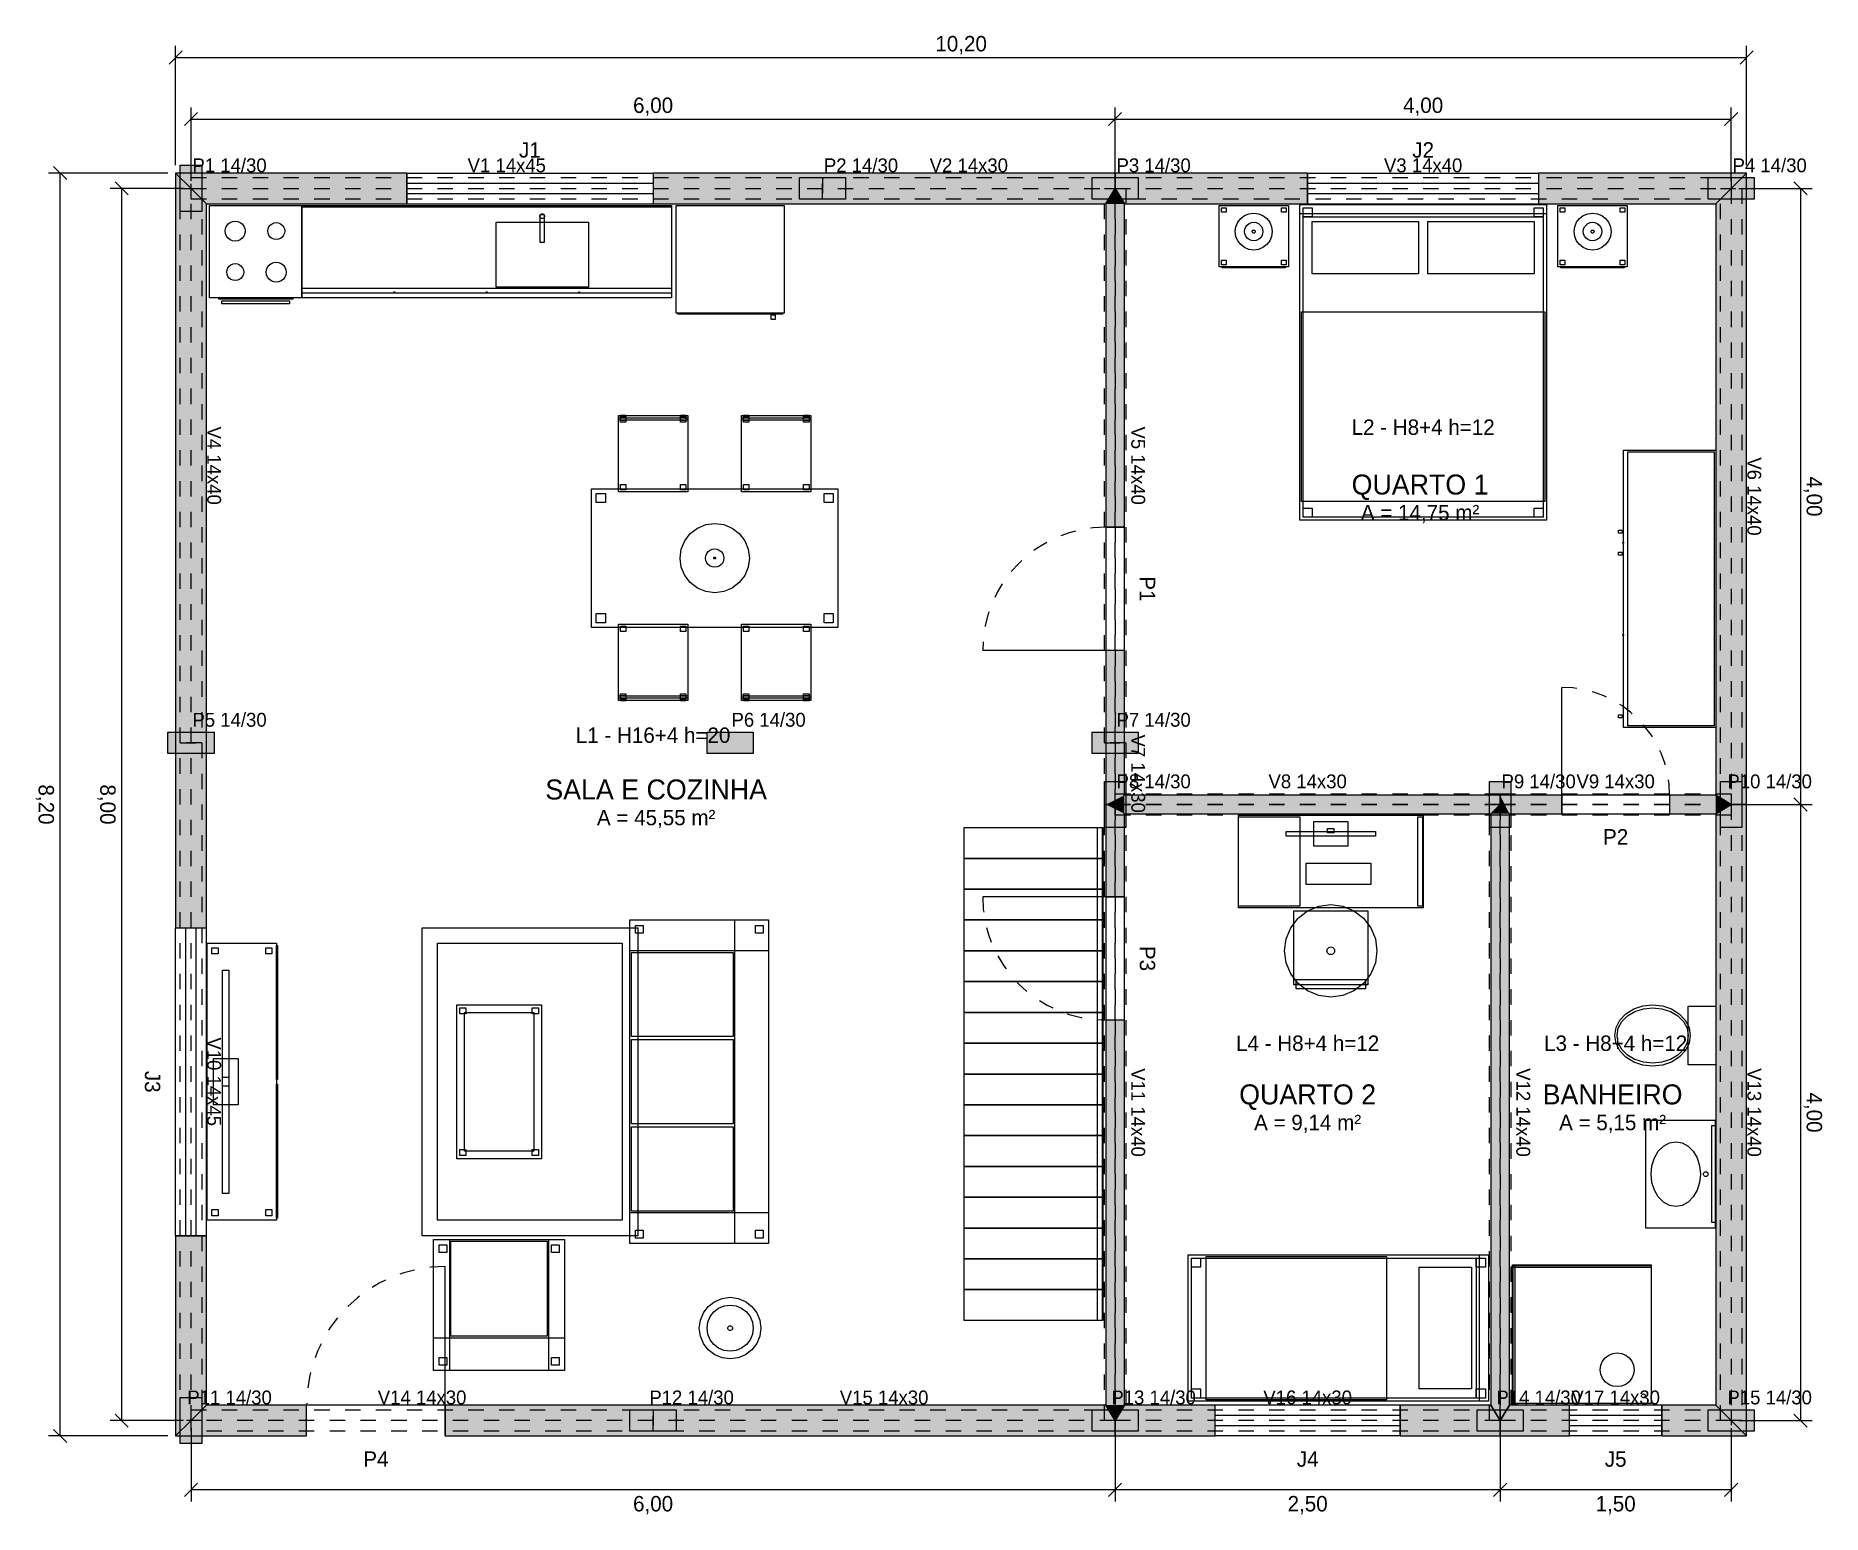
# Model space of a CAD drawing. Header units: metres. Extents: x -1 to 10.6, y -8.6 to 1.
import ezdxf
from ezdxf.enums import TextEntityAlignment as Align

# ---------------------------------------------------------------- set-up
doc = ezdxf.new("R2010")
doc.units = ezdxf.units.M
doc.header["$LTSCALE"] = 0.2
doc.linetypes.add('DASHED', pattern=[0.75, 0.5, -0.25])
for name, color, linetype in [('COMODOS', 9, 'CONTINUOUS'), ('COTAS', 1, 'CONTINUOUS'), ('JANELAS', 5, 'CONTINUOUS'), ('LAJES', 2, 'CONTINUOUS'), ('MOVEIS', 8, 'CONTINUOUS'), ('PAREDES', 7, 'CONTINUOUS'), ('PAREDES-HACHURA', 8, 'CONTINUOUS'), ('PILARES', 30, 'CONTINUOUS'), ('PORTAS', 4, 'CONTINUOUS'), ('TEXTOS', 3, 'CONTINUOUS'), ('VIGAS', 6, 'CONTINUOUS')]:
    doc.layers.add(name, color=color, linetype=linetype)

# ---------------------------------------------------------------- blocks, each defined once
blk = doc.blocks.new('MOV_RUG_200X140X1')
at = {"layer": 'MOVEIS'}
for points in [[(-1, 0.7), (1, 0.7), (1, -0.7), (-1, -0.7)], [(-0.9, 0.6), (0.9, 0.6), (0.9, -0.6), (-0.9, -0.6)]]:
    blk.add_lwpolyline(points, close=True, dxfattribs=at)
blk = doc.blocks.new('MOV_COFFEE_TABLE_100X55X42')
at = {"layer": 'MOVEIS'}
for points in [[(-0.5, 0.275), (0.5, 0.275), (0.5, -0.275), (-0.5, -0.275)], [(-0.48, 0.255), (-0.44, 0.255), (-0.44, 0.215), (-0.48, 0.215)], [(0.44, 0.255), (0.48, 0.255), (0.48, 0.215), (0.44, 0.215)], [(-0.45, 0.225), (0.45, 0.225), (0.45, -0.225), (-0.45, -0.225)], [(-0.48, -0.215), (-0.44, -0.215), (-0.44, -0.255), (-0.48, -0.255)], [(0.44, -0.215), (0.48, -0.215), (0.48, -0.255), (0.44, -0.255)]]:
    blk.add_lwpolyline(points, close=True, dxfattribs=at)
blk = doc.blocks.new('MOV_TV_RACK_180X45X50')
at = {"layer": 'MOVEIS'}
for points in [[(-0.9, 0.225), (0.9, 0.225), (0.9, -0.225), (-0.9, -0.225)], [(-0.87, 0.195), (-0.83, 0.195), (-0.83, 0.155), (-0.87, 0.155)], [(-0.725, 0.125), (0.725, 0.125), (0.725, 0.085), (-0.725, 0.085)], [(-0.15, 0.185), (0.15, 0.185), (0.15, 0.025), (-0.15, 0.025)], [(-0.03, 0.125), (0.03, 0.125), (0.03, 0.085), (-0.03, 0.085)], [(0.83, 0.195), (0.87, 0.195), (0.87, 0.155), (0.83, 0.155)], [(-0.885, -0.225), (-0.015, -0.225), (-0.015, -0.231), (-0.885, -0.231)], [(-0.87, -0.155), (-0.83, -0.155), (-0.83, -0.195), (-0.87, -0.195)], [(0.015, -0.225), (0.885, -0.225), (0.885, -0.231), (0.015, -0.231)], [(0.83, -0.155), (0.87, -0.155), (0.87, -0.195), (0.83, -0.195)]]:
    blk.add_lwpolyline(points, close=True, dxfattribs=at)
blk = doc.blocks.new('MOV_NIGHTSTAND_45X40X50')
at = {"layer": 'MOVEIS'}
for points in [[(-0.225, 0.2), (0.225, 0.2), (0.225, -0.2), (-0.225, -0.2)], [(-0.21, 0.185), (-0.18, 0.185), (-0.18, 0.155), (-0.21, 0.155)], [(0.12, 0.03), (0.115911, -0.001058), (0.103923, -0.03), (0.084853, -0.054853), (0.06, -0.073923), (0.031058, -0.085911), (0, -0.09), (-0.031058, -0.085911), (-0.06, -0.073923), (-0.084853, -0.054853), (-0.103923, -0.03), (-0.115911, -0.001058), (-0.12, 0.03), (-0.115911, 0.061058), (-0.103923, 0.09), (-0.084853, 0.114853), (-0.06, 0.133923), (-0.031058, 0.145911), (0, 0.15), (0.031058, 0.145911), (0.06, 0.133923), (0.084853, 0.114853), (0.103923, 0.09), (0.115911, 0.061058)], [(0.18, 0.185), (0.21, 0.185), (0.21, 0.155), (0.18, 0.155)], [(0.06, 0.03), (0.057956, 0.014471), (0.051962, 0), (0.042426, -0.012426), (0.03, -0.021962), (0.015529, -0.027956), (0, -0.03), (-0.015529, -0.027956), (-0.03, -0.021962), (-0.042426, -0.012426), (-0.051962, 0), (-0.057956, 0.014471), (-0.06, 0.03), (-0.057956, 0.045529), (-0.051962, 0.06), (-0.042426, 0.072426), (-0.03, 0.081962), (-0.015529, 0.087956), (0, 0.09), (0.015529, 0.087956), (0.03, 0.081962), (0.042426, 0.072426), (0.051962, 0.06), (0.057956, 0.045529)], [(0.01, 0.03), (0.009659, 0.027412), (0.00866, 0.025), (0.007071, 0.022929), (0.005, 0.02134), (0.002588, 0.020341), (0, 0.02), (-0.002588, 0.020341), (-0.005, 0.02134), (-0.007071, 0.022929), (-0.00866, 0.025), (-0.009659, 0.027412), (-0.01, 0.03), (-0.009659, 0.032588), (-0.00866, 0.035), (-0.007071, 0.037071), (-0.005, 0.03866), (-0.002588, 0.039659), (0, 0.04), (0.002588, 0.039659), (0.005, 0.03866), (0.007071, 0.037071), (0.00866, 0.035), (0.009659, 0.032588)], [(-0.21, -0.155), (-0.18, -0.155), (-0.18, -0.185), (-0.21, -0.185)], [(-0.205, -0.2), (0.205, -0.2), (0.205, -0.206), (-0.205, -0.206)], [(0.18, -0.155), (0.21, -0.155), (0.21, -0.185), (0.18, -0.185)]]:
    blk.add_lwpolyline(points, close=True, dxfattribs=at)
blk = doc.blocks.new('MOV_DESK_120X60X75')
at = {"layer": 'MOVEIS'}
for points in [[(-0.6, 0.3), (0.6, 0.3), (0.6, -0.3), (-0.6, -0.3)], [(-0.6, 0.29), (-0.2, 0.29), (-0.2, -0.29), (-0.6, -0.29)], [(-0.11, 0.26), (0.11, 0.26), (0.11, 0.1), (-0.11, 0.1)], [(0.565, 0.29), (0.595, 0.29), (0.595, -0.29), (0.565, -0.29)], [(-0.29, 0.195), (0.29, 0.195), (0.29, 0.165), (-0.29, 0.165)], [(-0.02, 0.215), (0.02, 0.215), (0.02, 0.185), (-0.02, 0.185)], [(-0.16, -0.01), (0.26, -0.01), (0.26, -0.15), (-0.16, -0.15)]]:
    blk.add_lwpolyline(points, close=True, dxfattribs=at)
blk = doc.blocks.new('MOV_DINING_TABLE_160X90X76')
at = {"layer": 'MOVEIS'}
for points in [[(-0.8, 0.45), (0.8, 0.45), (0.8, -0.45), (-0.8, -0.45)], [(-0.77, 0.42), (-0.71, 0.42), (-0.71, 0.36), (-0.77, 0.36)], [(0.71, 0.42), (0.77, 0.42), (0.77, 0.36), (0.71, 0.36)], [(-0.77, -0.36), (-0.71, -0.36), (-0.71, -0.42), (-0.77, -0.42)], [(0.71, -0.36), (0.77, -0.36), (0.77, -0.42), (0.71, -0.42)]]:
    blk.add_lwpolyline(points, close=True, dxfattribs=at)
blk = doc.blocks.new('MOV_TOILET_40X68X78')
at = {"layer": 'MOVEIS'}
for points in [[(-0.19, 0.34), (0.19, 0.34), (0.19, 0.16), (-0.19, 0.16)], [(0.2, -0.07), (0.193185, -0.133359), (0.173205, -0.1924), (0.141421, -0.2431), (0.1, -0.282003), (0.051764, -0.306459), (0, -0.3148), (-0.051764, -0.306459), (-0.1, -0.282003), (-0.141421, -0.2431), (-0.173205, -0.1924), (-0.193185, -0.133359), (-0.2, -0.07), (-0.193185, -0.006641), (-0.173205, 0.0524), (-0.141421, 0.1031), (-0.1, 0.142003), (-0.051764, 0.166459), (0, 0.1748), (0.051764, 0.166459), (0.1, 0.142003), (0.141421, 0.1031), (0.173205, 0.0524), (0.193185, -0.006641)], [(0.18, -0.07), (0.173867, -0.129839), (0.155885, -0.1856), (0.127279, -0.233483), (0.09, -0.270225), (0.046587, -0.293322), (0, -0.3012), (-0.046587, -0.293322), (-0.09, -0.270225), (-0.127279, -0.233483), (-0.155885, -0.1856), (-0.173867, -0.129839), (-0.18, -0.07), (-0.173867, -0.010161), (-0.155885, 0.0456), (-0.127279, 0.093483), (-0.09, 0.130225), (-0.046587, 0.153322), (0, 0.1612), (0.046587, 0.153322), (0.09, 0.130225), (0.127279, 0.093483), (0.155885, 0.0456), (0.173867, -0.010161)]]:
    blk.add_lwpolyline(points, close=True, dxfattribs=at)
blk = doc.blocks.new('MOV_SOFA3_210X90X85')
at = {"layer": 'MOVEIS'}
for points in [[(-1.05, 0.45), (1.05, 0.45), (1.05, -0.45), (-1.05, -0.45)], [(-1.05, 0.45), (-0.85, 0.45), (-0.85, -0.45), (-1.05, -0.45)], [(-1.05, 0.45), (1.05, 0.45), (1.05, 0.23), (-1.05, 0.23)], [(-1.015, 0.415), (-0.965, 0.415), (-0.965, 0.365), (-1.015, 0.365)], [(0.85, 0.45), (1.05, 0.45), (1.05, -0.45), (0.85, -0.45)], [(0.965, 0.415), (1.015, 0.415), (1.015, 0.365), (0.965, 0.365)], [(-0.84, 0.22), (-0.293333, 0.22), (-0.293333, -0.44), (-0.84, -0.44)], [(-0.273333, 0.22), (0.273333, 0.22), (0.273333, -0.44), (-0.273333, -0.44)], [(0.293333, 0.22), (0.84, 0.22), (0.84, -0.44), (0.293333, -0.44)], [(-1.015, -0.365), (-0.965, -0.365), (-0.965, -0.415), (-1.015, -0.415)], [(0.965, -0.365), (1.015, -0.365), (1.015, -0.415), (0.965, -0.415)]]:
    blk.add_lwpolyline(points, close=True, dxfattribs=at)
blk = doc.blocks.new('MOV_ARMCHAIR_85X85X85')
at = {"layer": 'MOVEIS'}
for points in [[(-0.425, 0.425), (0.425, 0.425), (0.425, -0.425), (-0.425, -0.425)], [(-0.425, 0.425), (-0.323, 0.425), (-0.323, -0.425), (-0.425, -0.425)], [(-0.425, 0.425), (0.425, 0.425), (0.425, 0.2125), (-0.425, 0.2125)], [(-0.39, 0.39), (-0.34, 0.39), (-0.34, 0.34), (-0.39, 0.34)], [(0.323, 0.425), (0.425, 0.425), (0.425, -0.425), (0.323, -0.425)], [(0.34, 0.39), (0.39, 0.39), (0.39, 0.34), (0.34, 0.34)], [(-0.313, 0.2025), (0.313, 0.2025), (0.313, -0.415), (-0.313, -0.415)], [(-0.39, -0.34), (-0.34, -0.34), (-0.34, -0.39), (-0.39, -0.39)], [(0.34, -0.34), (0.39, -0.34), (0.39, -0.39), (0.34, -0.39)]]:
    blk.add_lwpolyline(points, close=True, dxfattribs=at)
blk = doc.blocks.new('MOV_BATH_SINK_70X45X85')
at = {"layer": 'MOVEIS'}
for points in [[(-0.35, 0.225), (0.35, 0.225), (0.35, -0.225), (-0.35, -0.225)], [(-0.35, 0.225), (0.35, 0.225), (0.35, -0.225), (-0.35, -0.225)], [(-0.315, 0.225), (0.315, 0.225), (0.315, 0.205), (-0.315, 0.205)], [(0.21, -0.03), (0.202844, -0.071411), (0.181865, -0.11), (0.148492, -0.143137), (0.105, -0.168564), (0.054352, -0.184548), (0, -0.19), (-0.054352, -0.184548), (-0.105, -0.168564), (-0.148492, -0.143137), (-0.181865, -0.11), (-0.202844, -0.071411), (-0.21, -0.03), (-0.202844, 0.011411), (-0.181865, 0.05), (-0.148492, 0.083137), (-0.105, 0.108564), (-0.054352, 0.124548), (0, 0.13), (0.054352, 0.124548), (0.105, 0.108564), (0.148492, 0.083137), (0.181865, 0.05), (0.202844, 0.011411)], [(0.015, 0.165), (0.014489, 0.161118), (0.01299, 0.1575), (0.010607, 0.154393), (0.0075, 0.15201), (0.003882, 0.150511), (0, 0.15), (-0.003882, 0.150511), (-0.0075, 0.15201), (-0.010607, 0.154393), (-0.01299, 0.1575), (-0.014489, 0.161118), (-0.015, 0.165), (-0.014489, 0.168882), (-0.01299, 0.1725), (-0.010607, 0.175607), (-0.0075, 0.17799), (-0.003882, 0.179489), (0, 0.18), (0.003882, 0.179489), (0.0075, 0.17799), (0.010607, 0.175607), (0.01299, 0.1725), (0.014489, 0.168882)]]:
    blk.add_lwpolyline(points, close=True, dxfattribs=at)
blk = doc.blocks.new('MOV_STOVE_60X60X90')
at = {"layer": 'MOVEIS'}
for points in [[(-0.3, 0.3), (0.3, 0.3), (0.3, -0.3), (-0.3, -0.3)], [(-0.3, 0.3), (0.3, 0.3), (0.3, -0.3), (-0.3, -0.3)], [(-0.068333, 0.133333), (-0.070548, 0.11651), (-0.077042, 0.100833), (-0.087371, 0.087371), (-0.100833, 0.077042), (-0.11651, 0.070548), (-0.133333, 0.068333), (-0.150157, 0.070548), (-0.165833, 0.077042), (-0.179295, 0.087371), (-0.189625, 0.100833), (-0.196119, 0.11651), (-0.198333, 0.133333), (-0.196119, 0.150157), (-0.189625, 0.165833), (-0.179295, 0.179295), (-0.165833, 0.189625), (-0.150157, 0.196119), (-0.133333, 0.198333), (-0.11651, 0.196119), (-0.100833, 0.189625), (-0.087371, 0.179295), (-0.077042, 0.165833), (-0.070548, 0.150157)], [(0.188333, 0.133333), (0.186459, 0.119098), (0.180965, 0.105833), (0.172224, 0.094442), (0.160833, 0.085702), (0.147568, 0.080207), (0.133333, 0.078333), (0.119098, 0.080207), (0.105833, 0.085702), (0.094442, 0.094442), (0.085702, 0.105833), (0.080207, 0.119098), (0.078333, 0.133333), (0.080207, 0.147568), (0.085702, 0.160833), (0.094442, 0.172224), (0.105833, 0.180965), (0.119098, 0.186459), (0.133333, 0.188333), (0.147568, 0.186459), (0.160833, 0.180965), (0.172224, 0.172224), (0.180965, 0.160833), (0.186459, 0.147568)], [(-0.078333, -0.133333), (-0.080207, -0.147568), (-0.085702, -0.160833), (-0.094442, -0.172224), (-0.105833, -0.180965), (-0.119098, -0.186459), (-0.133333, -0.188333), (-0.147568, -0.186459), (-0.160833, -0.180965), (-0.172224, -0.172224), (-0.180965, -0.160833), (-0.186459, -0.147568), (-0.188333, -0.133333), (-0.186459, -0.119098), (-0.180965, -0.105833), (-0.172224, -0.094442), (-0.160833, -0.085702), (-0.147568, -0.080207), (-0.133333, -0.078333), (-0.119098, -0.080207), (-0.105833, -0.085702), (-0.094442, -0.094442), (-0.085702, -0.105833), (-0.080207, -0.119098)], [(0.198333, -0.133333), (0.196119, -0.150157), (0.189625, -0.165833), (0.179295, -0.179295), (0.165833, -0.189625), (0.150157, -0.196119), (0.133333, -0.198333), (0.11651, -0.196119), (0.100833, -0.189625), (0.087371, -0.179295), (0.077042, -0.165833), (0.070548, -0.150157), (0.068333, -0.133333), (0.070548, -0.11651), (0.077042, -0.100833), (0.087371, -0.087371), (0.100833, -0.077042), (0.11651, -0.070548), (0.133333, -0.068333), (0.150157, -0.070548), (0.165833, -0.077042), (0.179295, -0.087371), (0.189625, -0.100833), (0.196119, -0.11651)], [(-0.24, -0.3), (0.24, -0.3), (0.24, -0.308), (-0.24, -0.308)], [(-0.22, -0.32), (0.22, -0.32), (0.22, -0.34), (-0.22, -0.34)]]:
    blk.add_lwpolyline(points, close=True, dxfattribs=at)
blk = doc.blocks.new('MOV_KITCHEN_COUNTER_240X60X90')
at = {"layer": 'MOVEIS'}
for points in [[(-1.2, 0.3), (1.2, 0.3), (1.2, -0.24), (-1.2, -0.24)], [(-1.2, 0.3), (1.2, 0.3), (1.2, -0.3), (-1.2, -0.3)], [(-1.2, 0.29), (1.2, 0.29), (1.2, -0.27), (-1.2, -0.27)], [(0.375, 0.23), (0.374489, 0.226118), (0.37299, 0.2225), (0.370607, 0.219393), (0.3675, 0.21701), (0.363882, 0.215511), (0.36, 0.215), (0.356118, 0.215511), (0.3525, 0.21701), (0.349393, 0.219393), (0.34701, 0.2225), (0.345511, 0.226118), (0.345, 0.23), (0.345511, 0.233882), (0.34701, 0.2375), (0.349393, 0.240607), (0.3525, 0.24299), (0.356118, 0.244489), (0.36, 0.245), (0.363882, 0.244489), (0.3675, 0.24299), (0.370607, 0.240607), (0.37299, 0.2375), (0.374489, 0.233882)], [(0.3475, 0.24), (0.3725, 0.24), (0.3725, 0.06), (0.3475, 0.06)], [(0.06, 0.19), (0.66, 0.19), (0.66, -0.23), (0.06, -0.23)], [(-0.603, -0.262), (-0.597, -0.262), (-0.597, -0.268), (-0.603, -0.268)], [(-0.003, -0.262), (0.003, -0.262), (0.003, -0.268), (-0.003, -0.268)], [(0.597, -0.262), (0.603, -0.262), (0.603, -0.268), (0.597, -0.268)]]:
    blk.add_lwpolyline(points, close=True, dxfattribs=at)
blk = doc.blocks.new('MOV_CHAIR_45X50X90')
at = {"layer": 'MOVEIS'}
for points in [[(-0.225, 0.245), (0.225, 0.245), (0.225, 0.215), (-0.225, 0.215)], [(-0.2125, 0.2475), (-0.1775, 0.2475), (-0.1775, 0.2125), (-0.2125, 0.2125)], [(-0.2125, 0.2375), (-0.1775, 0.2375), (-0.1775, 0.2025), (-0.2125, 0.2025)], [(0.1775, 0.2475), (0.2125, 0.2475), (0.2125, 0.2125), (0.1775, 0.2125)], [(0.1775, 0.2375), (0.2125, 0.2375), (0.2125, 0.2025), (0.1775, 0.2025)], [(-0.225, 0.23), (0.225, 0.23), (0.225, -0.25), (-0.225, -0.25)], [(-0.2125, -0.2025), (-0.1775, -0.2025), (-0.1775, -0.2375), (-0.2125, -0.2375)], [(0.1775, -0.2025), (0.2125, -0.2025), (0.2125, -0.2375), (0.1775, -0.2375)]]:
    blk.add_lwpolyline(points, close=True, dxfattribs=at)
blk = doc.blocks.new('MOV_SINGLE_BED_95X195X90')
at = {"layer": 'MOVEIS'}
for points in [[(-0.475, 0.975), (0.475, 0.975), (0.475, -0.975), (-0.475, -0.975)], [(-0.475, 0.975), (0.475, 0.975), (0.475, 0.915), (-0.475, 0.915)], [(-0.455, 0.955), (-0.395, 0.955), (-0.395, 0.895), (-0.455, 0.895)], [(0.395, 0.955), (0.455, 0.955), (0.455, 0.895), (0.395, 0.895)], [(-0.455, 0.895), (0.455, 0.895), (0.455, -0.955), (-0.455, -0.955)], [(-0.395, 0.865), (0.395, 0.865), (0.395, 0.525), (-0.395, 0.525)], [(-0.465, 0.312), (0.465, 0.312), (0.465, -0.858), (-0.465, -0.858)], [(-0.455, -0.895), (-0.395, -0.895), (-0.395, -0.955), (-0.455, -0.955)], [(0.395, -0.895), (0.455, -0.895), (0.455, -0.955), (0.395, -0.955)]]:
    blk.add_lwpolyline(points, close=True, dxfattribs=at)
blk = doc.blocks.new('MOV_DOUBLE_BED_160X205X105')
at = {"layer": 'MOVEIS'}
for points in [[(-0.8, 1.025), (0.8, 1.025), (0.8, -1.025), (-0.8, -1.025)], [(-0.8, 1.025), (0.8, 1.025), (0.8, 0.965), (-0.8, 0.965)], [(-0.78, 1.005), (-0.72, 1.005), (-0.72, 0.945), (-0.78, 0.945)], [(-0.78, 0.945), (0.78, 0.945), (0.78, -1.005), (-0.78, -1.005)], [(0.72, 1.005), (0.78, 1.005), (0.78, 0.945), (0.72, 0.945)], [(-0.72, 0.915), (-0.03, 0.915), (-0.03, 0.575), (-0.72, 0.575)], [(0.03, 0.915), (0.72, 0.915), (0.72, 0.575), (0.03, 0.575)], [(-0.79, 0.328), (0.79, 0.328), (0.79, -0.902), (-0.79, -0.902)], [(-0.78, -0.945), (-0.72, -0.945), (-0.72, -1.005), (-0.78, -1.005)], [(0.72, -0.945), (0.78, -0.945), (0.78, -1.005), (0.72, -1.005)]]:
    blk.add_lwpolyline(points, close=True, dxfattribs=at)
blk = doc.blocks.new('MOV_OFFICE_CHAIR_60X60X105')
at = {"layer": 'MOVEIS'}
for points in [[(0.3, 0), (0.289778, -0.077646), (0.259808, -0.15), (0.212132, -0.212132), (0.15, -0.259808), (0.077646, -0.289778), (0, -0.3), (-0.077646, -0.289778), (-0.15, -0.259808), (-0.212132, -0.212132), (-0.259808, -0.15), (-0.289778, -0.077646), (-0.3, 0), (-0.289778, 0.077646), (-0.259808, 0.15), (-0.212132, 0.212132), (-0.15, 0.259808), (-0.077646, 0.289778), (0, 0.3), (0.077646, 0.289778), (0.15, 0.259808), (0.212132, 0.212132), (0.259808, 0.15), (0.289778, 0.077646)], [(-0.225, 0.246), (0.225, 0.246), (0.225, 0.186), (-0.225, 0.186)], [(-0.24, 0.22), (0.24, 0.22), (0.24, -0.26), (-0.24, -0.26)], [(0.025, 0), (0.024148, -0.00647), (0.021651, -0.0125), (0.017678, -0.017678), (0.0125, -0.021651), (0.00647, -0.024148), (0, -0.025), (-0.00647, -0.024148), (-0.0125, -0.021651), (-0.017678, -0.017678), (-0.021651, -0.0125), (-0.024148, -0.00647), (-0.025, 0), (-0.024148, 0.00647), (-0.021651, 0.0125), (-0.017678, 0.017678), (-0.0125, 0.021651), (-0.00647, 0.024148), (0, 0.025), (0.00647, 0.024148), (0.0125, 0.021651), (0.017678, 0.017678), (0.021651, 0.0125), (0.024148, 0.00647)]]:
    blk.add_lwpolyline(points, close=True, dxfattribs=at)
blk = doc.blocks.new('MOV_FLOOR_LAMP_40X40X165')
at = {"layer": 'MOVEIS'}
for points in [[(0.2, 0), (0.193185, -0.051764), (0.173205, -0.1), (0.141421, -0.141421), (0.1, -0.173205), (0.051764, -0.193185), (0, -0.2), (-0.051764, -0.193185), (-0.1, -0.173205), (-0.141421, -0.141421), (-0.173205, -0.1), (-0.193185, -0.051764), (-0.2, 0), (-0.193185, 0.051764), (-0.173205, 0.1), (-0.141421, 0.141421), (-0.1, 0.173205), (-0.051764, 0.193185), (0, 0.2), (0.051764, 0.193185), (0.1, 0.173205), (0.141421, 0.141421), (0.173205, 0.1), (0.193185, 0.051764)], [(0.15, 0), (0.144889, -0.038823), (0.129904, -0.075), (0.106066, -0.106066), (0.075, -0.129904), (0.038823, -0.144889), (0, -0.15), (-0.038823, -0.144889), (-0.075, -0.129904), (-0.106066, -0.106066), (-0.129904, -0.075), (-0.144889, -0.038823), (-0.15, 0), (-0.144889, 0.038823), (-0.129904, 0.075), (-0.106066, 0.106066), (-0.075, 0.129904), (-0.038823, 0.144889), (0, 0.15), (0.038823, 0.144889), (0.075, 0.129904), (0.106066, 0.106066), (0.129904, 0.075), (0.144889, 0.038823)], [(0.015, 0), (0.014489, -0.003882), (0.01299, -0.0075), (0.010607, -0.010607), (0.0075, -0.01299), (0.003882, -0.014489), (0, -0.015), (-0.003882, -0.014489), (-0.0075, -0.01299), (-0.010607, -0.010607), (-0.01299, -0.0075), (-0.014489, -0.003882), (-0.015, 0), (-0.014489, 0.003882), (-0.01299, 0.0075), (-0.010607, 0.010607), (-0.0075, 0.01299), (-0.003882, 0.014489), (0, 0.015), (0.003882, 0.014489), (0.0075, 0.01299), (0.010607, 0.010607), (0.01299, 0.0075), (0.014489, 0.003882)]]:
    blk.add_lwpolyline(points, close=True, dxfattribs=at)
blk = doc.blocks.new('MOV_FRIDGE_70X70X185')
at = {"layer": 'MOVEIS'}
for points in [[(-0.35, 0.35), (0.35, 0.35), (0.35, -0.35), (-0.35, -0.35)], [(-0.34, -0.35), (0.34, -0.35), (0.34, -0.356), (-0.34, -0.356)], [(0.2675, -0.36), (0.2925, -0.36), (0.2925, -0.39), (0.2675, -0.39)], [(0.2675, -0.36), (0.2925, -0.36), (0.2925, -0.39), (0.2675, -0.39)]]:
    blk.add_lwpolyline(points, close=True, dxfattribs=at)
blk = doc.blocks.new('MOV_SHOWER_90X90X200')
at = {"layer": 'MOVEIS'}
for points in [[(-0.45, 0.45), (0.45, 0.45), (0.45, -0.45), (-0.45, -0.45)], [(-0.3875, 0.4), (-0.387926, 0.396765), (-0.389175, 0.39375), (-0.391161, 0.391161), (-0.39375, 0.389175), (-0.396765, 0.387926), (-0.4, 0.3875), (-0.403235, 0.387926), (-0.40625, 0.389175), (-0.408839, 0.391161), (-0.410825, 0.39375), (-0.412074, 0.396765), (-0.4125, 0.4), (-0.412074, 0.403235), (-0.410825, 0.40625), (-0.408839, 0.408839), (-0.40625, 0.410825), (-0.403235, 0.412074), (-0.4, 0.4125), (-0.396765, 0.412074), (-0.39375, 0.410825), (-0.391161, 0.408839), (-0.389175, 0.40625), (-0.387926, 0.403235)], [(0.434, 0.45), (0.446, 0.45), (0.446, -0.45), (0.434, -0.45)], [(-0.12, 0.23), (-0.123748, 0.20153), (-0.134737, 0.175), (-0.152218, 0.152218), (-0.175, 0.134737), (-0.20153, 0.123748), (-0.23, 0.12), (-0.25847, 0.123748), (-0.285, 0.134737), (-0.307782, 0.152218), (-0.325263, 0.175), (-0.336252, 0.20153), (-0.34, 0.23), (-0.336252, 0.25847), (-0.325263, 0.285), (-0.307782, 0.307782), (-0.285, 0.325263), (-0.25847, 0.336252), (-0.23, 0.34), (-0.20153, 0.336252), (-0.175, 0.325263), (-0.152218, 0.307782), (-0.134737, 0.285), (-0.123748, 0.25847)], [(-0.45, -0.434), (0.45, -0.434), (0.45, -0.446), (-0.45, -0.446)]]:
    blk.add_lwpolyline(points, close=True, dxfattribs=at)
blk = doc.blocks.new('MOV_WARDROBE_180X60X220')
at = {"layer": 'MOVEIS'}
for points in [[(-0.9, 0.3), (0.9, 0.3), (0.9, -0.3), (-0.9, -0.3)], [(-0.89, 0.29), (0.89, 0.29), (0.89, -0.27), (-0.89, -0.27)], [(-0.382, -0.3075), (-0.362, -0.3075), (-0.362, -0.3325), (-0.382, -0.3325)], [(-0.303, -0.3), (-0.297, -0.3), (-0.297, -0.304), (-0.303, -0.304)], [(-0.238, -0.3075), (-0.218, -0.3075), (-0.218, -0.3325), (-0.238, -0.3325)], [(0.297, -0.3), (0.303, -0.3), (0.303, -0.304), (0.297, -0.304)], [(0.818, -0.3075), (0.838, -0.3075), (0.838, -0.3325), (0.818, -0.3325)]]:
    blk.add_lwpolyline(points, close=True, dxfattribs=at)
blk = doc.blocks.new('MOV_CEILING_LIGHT_45X45X30')
at = {"layer": 'MOVEIS'}
for points in [[(0.225, 0), (0.217333, -0.058234), (0.194856, -0.1125), (0.159099, -0.159099), (0.1125, -0.194856), (0.058234, -0.217333), (0, -0.225), (-0.058234, -0.217333), (-0.1125, -0.194856), (-0.159099, -0.159099), (-0.194856, -0.1125), (-0.217333, -0.058234), (-0.225, 0), (-0.217333, 0.058234), (-0.194856, 0.1125), (-0.159099, 0.159099), (-0.1125, 0.194856), (-0.058234, 0.217333), (0, 0.225), (0.058234, 0.217333), (0.1125, 0.194856), (0.159099, 0.159099), (0.194856, 0.1125), (0.217333, 0.058234)], [(0.06, 0), (0.057956, -0.015529), (0.051962, -0.03), (0.042426, -0.042426), (0.03, -0.051962), (0.015529, -0.057956), (0, -0.06), (-0.015529, -0.057956), (-0.03, -0.051962), (-0.042426, -0.042426), (-0.051962, -0.03), (-0.057956, -0.015529), (-0.06, 0), (-0.057956, 0.015529), (-0.051962, 0.03), (-0.042426, 0.042426), (-0.03, 0.051962), (-0.015529, 0.057956), (0, 0.06), (0.015529, 0.057956), (0.03, 0.051962), (0.042426, 0.042426), (0.051962, 0.03), (0.057956, 0.015529)], [(0.006, 0), (0.005796, -0.001553), (0.005196, -0.003), (0.004243, -0.004243), (0.003, -0.005196), (0.001553, -0.005796), (0, -0.006), (-0.001553, -0.005796), (-0.003, -0.005196), (-0.004243, -0.004243), (-0.005196, -0.003), (-0.005796, -0.001553), (-0.006, 0), (-0.005796, 0.001553), (-0.005196, 0.003), (-0.004243, 0.004243), (-0.003, 0.005196), (-0.001553, 0.005796), (0, 0.006), (0.001553, 0.005796), (0.003, 0.005196), (0.004243, 0.004243), (0.005196, 0.003), (0.005796, 0.001553)]]:
    blk.add_lwpolyline(points, close=True, dxfattribs=at)
blk = doc.blocks.new('MOV_STAIR_90X320X295')
at = {"layer": 'MOVEIS'}
for points in [[(-0.45, 1.6), (0.45, 1.6), (0.45, 1.4), (-0.45, 1.4)], [(0.415, 1.6), (0.445, 1.6), (0.445, -1.6), (0.415, -1.6)], [(-0.45, 1.4), (0.45, 1.4), (0.45, 1.2), (-0.45, 1.2)], [(-0.45, 1.2), (0.45, 1.2), (0.45, 1), (-0.45, 1)], [(-0.45, 1), (0.45, 1), (0.45, 0.8), (-0.45, 0.8)], [(-0.45, 0.8), (0.45, 0.8), (0.45, 0.6), (-0.45, 0.6)], [(-0.45, 0.6), (0.45, 0.6), (0.45, 0.4), (-0.45, 0.4)], [(-0.45, 0.4), (0.45, 0.4), (0.45, 0.2), (-0.45, 0.2)], [(-0.45, 0.2), (0.45, 0.2), (0.45, 0), (-0.45, 0)], [(-0.45, 0), (0.45, 0), (0.45, -0.2), (-0.45, -0.2)], [(-0.45, -0.2), (0.45, -0.2), (0.45, -0.4), (-0.45, -0.4)], [(-0.45, -0.4), (0.45, -0.4), (0.45, -0.6), (-0.45, -0.6)], [(-0.45, -0.6), (0.45, -0.6), (0.45, -0.8), (-0.45, -0.8)], [(-0.45, -0.8), (0.45, -0.8), (0.45, -1), (-0.45, -1)], [(-0.45, -1), (0.45, -1), (0.45, -1.2), (-0.45, -1.2)], [(-0.45, -1.2), (0.45, -1.2), (0.45, -1.4), (-0.45, -1.4)], [(-0.45, -1.4), (0.45, -1.4), (0.45, -1.6), (-0.45, -1.6)]]:
    blk.add_lwpolyline(points, close=True, dxfattribs=at)

msp = doc.modelspace()

# ---------------------------------------------------------------- linework, layer by layer
at = {"layer": 'COMODOS'}
for points in [[(0.1, -0.1), (5.94, -0.1), (5.94, -4), (5.94, -7.9), (0.1, -7.9)], [(6.06, -0.1), (9.9, -0.1), (9.9, -3.94), (8.5, -3.94), (6.06, -3.94)], [(8.44, -7.9), (6.06, -7.9), (6.06, -4.06), (8.44, -4.06)], [(9.9, -4.06), (9.9, -7.9), (8.56, -7.9), (8.56, -4.06)]]:
    msp.add_lwpolyline(points, close=True, dxfattribs=at)
at = {"layer": 'COTAS'}
for p, q in [((-0.142426, 0.807574), (-0.057574, 0.892426)), ((-0.1, 0.15), (-0.1, 0.925)), ((-0.1, 0.85), (10.1, 0.85)), ((10.057574, 0.807574), (10.142426, 0.892426)), ((10.1, 0.15), (10.1, 0.925)), ((-0.042426, 0.407574), (0.042426, 0.492426)), ((0, 0.05), (0, 0.525)), ((5.957574, 0.407574), (6.042426, 0.492426)), ((5.957574, 0.407574), (6.042426, 0.492426)), ((6, 0.05), (6, 0.525)), ((6, 0.05), (6, 0.525)), ((9.957574, 0.407574), (10.042426, 0.492426)), ((10, 0.05), (10, 0.525)), ((0, 0.45), (6, 0.45)), ((6, 0.45), (10, 0.45)), ((-0.807574, 0.057574), (-0.892426, 0.142426)), ((-0.15, 0.1), (-0.925, 0.1)), ((-0.85, -8.1), (-0.85, 0.1)), ((-0.05, 0), (-0.525, 0)), ((-0.407574, -0.042426), (-0.492426, 0.042426)), ((-0.45, -8), (-0.45, 0)), ((10.05, 0), (10.525, 0)), ((10.407574, 0.042426), (10.492426, -0.042426)), ((10.45, 0), (10.45, -4)), ((10.05, -4), (10.525, -4)), ((10.05, -4), (10.525, -4)), ((10.407574, -3.957574), (10.492426, -4.042426)), ((10.407574, -3.957574), (10.492426, -4.042426)), ((10.45, -4), (10.45, -8)), ((-0.05, -8), (-0.525, -8)), ((-0.407574, -8.042426), (-0.492426, -7.957574)), ((10.05, -8), (10.525, -8)), ((10.407574, -7.957574), (10.492426, -8.042426)), ((-0.15, -8.1), (-0.925, -8.1)), ((-0.807574, -8.142426), (-0.892426, -8.057574)), ((0, -8.05), (0, -8.525)), ((6, -8.05), (6, -8.525)), ((6, -8.05), (6, -8.525)), ((8.5, -8.05), (8.5, -8.525)), ((8.5, -8.05), (8.5, -8.525)), ((10, -8.05), (10, -8.525)), ((0.042426, -8.407574), (-0.042426, -8.492426)), ((6, -8.45), (0, -8.45)), ((6.042426, -8.407574), (5.957574, -8.492426)), ((6.042426, -8.407574), (5.957574, -8.492426)), ((8.5, -8.45), (6, -8.45)), ((8.542426, -8.407574), (8.457574, -8.492426)), ((8.542426, -8.407574), (8.457574, -8.492426)), ((10, -8.45), (8.5, -8.45)), ((10.042426, -8.407574), (9.957574, -8.492426))]:
    msp.add_line(p, q, dxfattribs=at)
at = {"layer": 'JANELAS'}
for p, q in [((1.4, 0.1), (3, 0.1)), ((1.4, 0.1), (1.4, -0.1)), ((1.4, 0.033333), (3, 0.033333)), ((3, 0.1), (3, -0.1)), ((7.25, 0.1), (8.75, 0.1)), ((7.25, 0.1), (7.25, -0.1)), ((7.25, 0.033333), (8.75, 0.033333)), ((8.75, 0.1), (8.75, -0.1)), ((1.4, -0.033333), (3, -0.033333)), ((1.4, -0.1), (3, -0.1)), ((7.25, -0.033333), (8.75, -0.033333)), ((7.25, -0.1), (8.75, -0.1)), ((-0.1, -6.8), (-0.1, -4.8)), ((-0.1, -4.8), (0.1, -4.8)), ((-0.033333, -6.8), (-0.033333, -4.8)), ((0.033333, -6.8), (0.033333, -4.8)), ((0.1, -6.8), (0.1, -4.8)), ((-0.1, -6.8), (0.1, -6.8)), ((7.85, -7.9), (6.65, -7.9)), ((6.65, -8.1), (6.65, -7.9)), ((7.85, -7.966667), (6.65, -7.966667)), ((7.85, -8.1), (7.85, -7.9)), ((9.55, -7.9), (8.95, -7.9)), ((8.95, -8.1), (8.95, -7.9)), ((9.55, -7.966667), (8.95, -7.966667)), ((9.55, -8.1), (9.55, -7.9)), ((7.85, -8.033333), (6.65, -8.033333)), ((7.85, -8.1), (6.65, -8.1)), ((9.55, -8.033333), (8.95, -8.033333)), ((9.55, -8.1), (8.95, -8.1))]:
    msp.add_line(p, q, dxfattribs=at)
at = {"layer": 'LAJES', "linetype": 'DASHED'}
for points in [[(0, 0), (6, 0), (6, -4), (6, -8), (0, -8)], [(6, 0), (10, 0), (10, -4), (8.5, -4), (6, -4)], [(8.5, -8), (6, -8), (6, -4), (8.5, -4)], [(10, -4), (10, -8), (8.5, -8), (8.5, -4)]]:
    msp.add_lwpolyline(points, close=True, dxfattribs=at)
at = {"layer": 'PAREDES'}
for points in [[(0.1, -0.1), (1.4, -0.1), (1.4, 0.1), (-0.1, 0.1), (0, 0)], [(0.1, -4.8), (0.1, -0.1), (0, 0), (-0.1, 0.1), (-0.1, -4.8)], [(3, -0.1), (5.94, -0.1), (6, 0), (6, 0.1), (3, 0.1)], [(5.94, -0.1), (5.94, -2.2), (6.06, -2.2), (6.06, -0.1), (6, 0)], [(6.06, -0.1), (7.25, -0.1), (7.25, 0.1), (6, 0.1), (6, 0)], [(8.75, -0.1), (9.9, -0.1), (10, 0), (10.1, 0.1), (8.75, 0.1)], [(9.9, -0.1), (9.9, -3.94), (10, -4), (10.1, -4), (10.1, 0.1), (10, 0)], [(5.94, -3), (5.94, -4), (6, -4), (6.06, -3.94), (6.06, -3)], [(6.06, -4.06), (8.44, -4.06), (8.5, -4), (8.5, -3.94), (6.06, -3.94), (6, -4)], [(8.56, -4.06), (8.9, -4.06), (8.9, -3.94), (8.5, -3.94), (8.5, -4)], [(9.6, -4.06), (9.9, -4.06), (10, -4), (9.9, -3.94), (9.6, -3.94)], [(5.94, -4), (5.94, -4.6), (6.06, -4.6), (6.06, -4.06), (6, -4)], [(8.44, -4.06), (8.44, -7.9), (8.5, -8), (8.56, -7.9), (8.56, -4.06), (8.5, -4)], [(9.9, -4.06), (9.9, -7.9), (10, -8), (10.1, -8.1), (10.1, -4), (10, -4)], [(5.94, -5.4), (5.94, -7.9), (6, -8), (6.06, -7.9), (6.06, -5.4)], [(0.1, -7.9), (0.1, -6.8), (-0.1, -6.8), (-0.1, -8.1), (0, -8)], [(0.75, -7.9), (0.1, -7.9), (0, -8), (-0.1, -8.1), (0.75, -8.1)], [(5.94, -7.9), (1.65, -7.9), (1.65, -8.1), (6, -8.1), (6, -8)], [(6.65, -7.9), (6.06, -7.9), (6, -8), (6, -8.1), (6.65, -8.1)], [(8.44, -7.9), (7.85, -7.9), (7.85, -8.1), (8.5, -8.1), (8.5, -8)], [(8.95, -7.9), (8.56, -7.9), (8.5, -8), (8.5, -8.1), (8.95, -8.1)], [(9.9, -7.9), (9.55, -7.9), (9.55, -8.1), (10.1, -8.1), (10, -8)]]:
    msp.add_lwpolyline(points, close=True, dxfattribs=at)
at = {"layer": 'PAREDES-HACHURA'}
for points in [[(0, 0), (1.4, 0.1), (-0.1, 0.1)], [(-0.1, 0.1), (-0.1, -4.8), (0.1, -4.8)], [(0.1, -4.8), (0, 0), (-0.1, 0.1)], [(0, 0), (1.4, -0.1), (1.4, 0.1)], [(0, 0), (0.1, -0.1), (1.4, -0.1)], [(0.1, -4.8), (0.1, -0.1), (0, 0)], [(6, 0.1), (3, 0.1), (3, -0.1)], [(6, 0.1), (3, -0.1), (5.94, -0.1)], [(6, 0.1), (5.94, -0.1), (6, 0)], [(6.06, -0.1), (6, 0), (5.94, -0.1)], [(6, 0.1), (6, 0), (6.06, -0.1)], [(6, 0.1), (6.06, -0.1), (7.25, -0.1)], [(6, 0.1), (7.25, -0.1), (7.25, 0.1)], [(10.1, 0.1), (8.75, 0.1), (8.75, -0.1)], [(8.75, -0.1), (10, 0), (10.1, 0.1)], [(8.75, -0.1), (9.9, -0.1), (10, 0)], [(10, 0), (9.9, -0.1), (9.9, -3.94)], [(10, 0), (9.9, -3.94), (10, -4)], [(10, 0), (10.1, -4), (10.1, 0.1)], [(10, 0), (10, -4), (10.1, -4)], [(6.06, -0.1), (5.94, -0.1), (5.94, -2.2)], [(6.06, -0.1), (5.94, -2.2), (6.06, -2.2)], [(6.06, -3.94), (6.06, -3), (5.94, -3)], [(6.06, -3.94), (5.94, -3), (5.94, -4)], [(6.06, -3.94), (5.94, -4), (6, -4)], [(6.06, -3.94), (6, -4), (6.06, -4.06)], [(6.06, -3.94), (6.06, -4.06), (8.44, -4.06)], [(6.06, -3.94), (8.44, -4.06), (8.5, -4)], [(6.06, -3.94), (8.5, -4), (8.5, -3.94)], [(8.5, -3.94), (8.5, -4), (8.56, -4.06)], [(8.5, -3.94), (8.56, -4.06), (8.9, -4.06)], [(8.5, -3.94), (8.9, -4.06), (8.9, -3.94)], [(9.9, -3.94), (9.6, -3.94), (9.6, -4.06)], [(9.9, -3.94), (9.6, -4.06), (9.9, -4.06)], [(9.9, -3.94), (9.9, -4.06), (10, -4)], [(6.06, -4.06), (6, -4), (5.94, -4)], [(6.06, -4.06), (5.94, -4), (5.94, -4.6)], [(6.06, -4.06), (5.94, -4.6), (6.06, -4.6)], [(8.56, -4.06), (8.5, -4), (8.44, -4.06)], [(8.56, -4.06), (8.44, -4.06), (8.44, -7.9)], [(8.56, -4.06), (8.44, -7.9), (8.5, -8)], [(8.56, -4.06), (8.5, -8), (8.56, -7.9)], [(10.1, -4), (10, -4), (9.9, -4.06)], [(10.1, -4), (9.9, -4.06), (9.9, -7.9)], [(10.1, -4), (9.9, -7.9), (10, -8)], [(10.1, -4), (10, -8), (10.1, -8.1)], [(6.06, -7.9), (6.06, -5.4), (5.94, -5.4)], [(6.06, -7.9), (5.94, -5.4), (5.94, -7.9)], [(0, -8), (0.1, -6.8), (-0.1, -6.8)], [(0, -8), (-0.1, -6.8), (-0.1, -8.1)], [(0, -8), (0.1, -7.9), (0.1, -6.8)], [(-0.1, -8.1), (0.75, -8.1), (0.75, -7.9)], [(0.75, -7.9), (0, -8), (-0.1, -8.1)], [(0.75, -7.9), (0.1, -7.9), (0, -8)], [(6, -8.1), (5.94, -7.9), (1.65, -7.9)], [(6, -8.1), (1.65, -7.9), (1.65, -8.1)], [(6, -8.1), (6, -8), (5.94, -7.9)], [(6.06, -7.9), (5.94, -7.9), (6, -8)], [(6, -8.1), (6.65, -8.1), (6.65, -7.9)], [(6, -8.1), (6.65, -7.9), (6.06, -7.9)], [(6, -8.1), (6.06, -7.9), (6, -8)], [(8.5, -8.1), (8.44, -7.9), (7.85, -7.9)], [(8.5, -8.1), (7.85, -7.9), (7.85, -8.1)], [(8.5, -8.1), (8.5, -8), (8.44, -7.9)], [(8.5, -8.1), (8.95, -8.1), (8.95, -7.9)], [(8.5, -8.1), (8.95, -7.9), (8.56, -7.9)], [(8.5, -8.1), (8.56, -7.9), (8.5, -8)], [(10, -8), (9.9, -7.9), (9.55, -7.9)], [(10, -8), (9.55, -7.9), (9.55, -8.1)], [(10, -8), (9.55, -8.1), (10.1, -8.1)]]:
    msp.add_solid(points, dxfattribs=at)
at = {"layer": 'PILARES'}
for points in [[(-0.07, -0.15), (-0.07, 0.15), (0.07, 0.15), (0.07, -0.15)], [(3.95, 0.07), (4.25, 0.07), (4.25, -0.07), (3.95, -0.07)], [(5.85, 0.07), (6.15, 0.07), (6.15, -0.07), (5.85, -0.07)], [(9.85, 0.07), (10.15, 0.07), (10.15, -0.07), (9.85, -0.07)], [(-0.15, -3.53), (0.15, -3.53), (0.15, -3.67), (-0.15, -3.67)], [(3.35, -3.53), (3.65, -3.53), (3.65, -3.67), (3.35, -3.67)], [(5.85, -3.53), (6.15, -3.53), (6.15, -3.67), (5.85, -3.67)], [(6.07, -3.85), (6.07, -4.15), (5.93, -4.15), (5.93, -3.85)], [(8.57, -3.85), (8.57, -4.15), (8.43, -4.15), (8.43, -3.85)], [(10.07, -3.85), (10.07, -4.15), (9.93, -4.15), (9.93, -3.85)], [(-0.07, -8.15), (-0.07, -7.85), (0.07, -7.85), (0.07, -8.15)], [(3.15, -8.07), (2.85, -8.07), (2.85, -7.93), (3.15, -7.93)], [(6.15, -8.07), (5.85, -8.07), (5.85, -7.93), (6.15, -7.93)], [(8.65, -8.07), (8.35, -8.07), (8.35, -7.93), (8.65, -7.93)], [(10.15, -8.07), (9.85, -8.07), (9.85, -7.93), (10.15, -7.93)]]:
    msp.add_lwpolyline(points, close=True, dxfattribs=at)
for points in [[(-0.07, 0.15), (-0.07, -0.15), (0.07, -0.15)], [(-0.07, 0.15), (0.07, -0.15), (0.07, 0.15)], [(4.25, 0.07), (3.95, 0.07), (3.95, -0.07)], [(4.25, 0.07), (3.95, -0.07), (4.25, -0.07)], [(6.15, 0.07), (5.85, 0.07), (5.85, -0.07)], [(6.15, 0.07), (5.85, -0.07), (6.15, -0.07)], [(10.15, 0.07), (9.85, 0.07), (9.85, -0.07)], [(10.15, 0.07), (9.85, -0.07), (10.15, -0.07)], [(0.15, -3.53), (-0.15, -3.53), (-0.15, -3.67)], [(0.15, -3.53), (-0.15, -3.67), (0.15, -3.67)], [(3.65, -3.53), (3.35, -3.53), (3.35, -3.67)], [(3.65, -3.53), (3.35, -3.67), (3.65, -3.67)], [(6.15, -3.53), (5.85, -3.53), (5.85, -3.67)], [(6.15, -3.53), (5.85, -3.67), (6.15, -3.67)], [(6.07, -4.15), (6.07, -3.85), (5.93, -3.85)], [(6.07, -4.15), (5.93, -3.85), (5.93, -4.15)], [(8.57, -4.15), (8.57, -3.85), (8.43, -3.85)], [(8.57, -4.15), (8.43, -3.85), (8.43, -4.15)], [(10.07, -4.15), (10.07, -3.85), (9.93, -3.85)], [(10.07, -4.15), (9.93, -3.85), (9.93, -4.15)], [(-0.07, -7.85), (-0.07, -8.15), (0.07, -8.15)], [(-0.07, -7.85), (0.07, -8.15), (0.07, -7.85)], [(2.85, -8.07), (3.15, -8.07), (3.15, -7.93)], [(2.85, -8.07), (3.15, -7.93), (2.85, -7.93)], [(5.85, -8.07), (6.15, -8.07), (6.15, -7.93)], [(5.85, -8.07), (6.15, -7.93), (5.85, -7.93)], [(8.35, -8.07), (8.65, -8.07), (8.65, -7.93)], [(8.35, -8.07), (8.65, -7.93), (8.35, -7.93)], [(9.85, -8.07), (10.15, -8.07), (10.15, -7.93)], [(9.85, -8.07), (10.15, -7.93), (9.85, -7.93)]]:
    msp.add_solid(points, dxfattribs=at)
at = {"layer": 'PORTAS'}
for p, q in [((6.06, -2.2), (5.94, -2.2)), ((5.94, -3), (5.14, -3)), ((6.06, -3), (5.94, -3)), ((8.9, -3.94), (8.9, -3.24)), ((8.9, -3.94), (8.9, -4.06)), ((9.6, -3.94), (9.6, -4.06)), ((5.94, -4.6), (5.14, -4.6)), ((6.06, -4.6), (5.94, -4.6)), ((6.06, -5.4), (5.94, -5.4)), ((1.65, -7.9), (1.65, -7)), ((0.75, -8.1), (0.75, -7.9)), ((1.65, -8.1), (1.65, -7.9))]:
    msp.add_line(p, q, dxfattribs=at)
at = {"layer": 'PORTAS', "linetype": 'DASHED'}
for centre, radius, start, end in [((5.94, -3), 0.8, 90, 180), ((8.9, -3.94), 0.7, 0, 90), ((5.94, -4.6), 0.8, 180, 270), ((1.65, -7.9), 0.9, 90, 180)]:
    msp.add_arc(centre, radius, start, end, dxfattribs=at)
at = {"layer": 'VIGAS', "linetype": 'DASHED'}
for points in [[(-0.07, -3.6), (-0.07, 0), (0.07, 0), (0.07, -3.6)], [(0, 0.07), (4.1, 0.07), (4.1, -0.07), (0, -0.07)], [(4.1, 0.07), (6, 0.07), (6, -0.07), (4.1, -0.07)], [(6.07, 0), (6.07, -3.6), (5.93, -3.6), (5.93, 0)], [(6, 0.07), (10, 0.07), (10, -0.07), (6, -0.07)], [(10.07, 0), (10.07, -4), (9.93, -4), (9.93, 0)], [(-0.07, -8), (-0.07, -3.6), (0.07, -3.6), (0.07, -8)], [(6.07, -3.6), (6.07, -4), (5.93, -4), (5.93, -3.6)], [(6, -3.93), (8.5, -3.93), (8.5, -4.07), (6, -4.07)], [(8.5, -3.93), (10, -3.93), (10, -4.07), (8.5, -4.07)], [(6.07, -4), (6.07, -8), (5.93, -8), (5.93, -4)], [(8.57, -4), (8.57, -8), (8.43, -8), (8.43, -4)], [(10.07, -4), (10.07, -8), (9.93, -8), (9.93, -4)], [(3, -8.07), (0, -8.07), (0, -7.93), (3, -7.93)], [(6, -8.07), (3, -8.07), (3, -7.93), (6, -7.93)], [(8.5, -8.07), (6, -8.07), (6, -7.93), (8.5, -7.93)], [(10, -8.07), (8.5, -8.07), (8.5, -7.93), (10, -7.93)]]:
    msp.add_lwpolyline(points, close=True, dxfattribs=at)

# ---------------------------------------------------------------- block references
at = {"layer": 'MOVEIS'}
for name, p in [('MOV_STOVE_60X60X90', (0.42, -0.41)), ('MOV_KITCHEN_COUNTER_240X60X90', (1.92, -0.41)), ('MOV_FRIDGE_70X70X185', (3.5, -0.46)), ('MOV_NIGHTSTAND_45X40X50', (6.9, -0.31)), ('MOV_DOUBLE_BED_160X205X105', (8, -1.13)), ('MOV_NIGHTSTAND_45X40X50', (9.1, -0.31)), ('MOV_CHAIR_45X50X90', (3, -1.72)), ('MOV_CHAIR_45X50X90', (3.8, -1.72)), ('MOV_DINING_TABLE_160X90X76', (3.4, -2.4)), ('MOV_CEILING_LIGHT_45X45X30', (3.4, -2.4)), ('MOV_STAIR_90X320X295', (5.47, -5.75)), ('MOV_DESK_120X60X75', (7.4, -4.37)), ('MOV_FLOOR_LAMP_40X40X165', (3.5, -7.4))]:
    msp.add_blockref(name, p, dxfattribs=at)
for name, p, rotation in [('MOV_WARDROBE_180X60X220', (9.6, -2.6), 270), ('MOV_CHAIR_45X50X90', (3, -3.08), 180), ('MOV_CHAIR_45X50X90', (3.8, -3.08), 180), ('MOV_SOFA3_210X90X85', (3.3, -5.8), 270), ('MOV_OFFICE_CHAIR_60X60X105', (7.4, -4.95), 180), ('MOV_RUG_200X140X1', (2.2, -5.8), 270), ('MOV_TV_RACK_180X45X50', (0.33, -5.8), 90), ('MOV_COFFEE_TABLE_100X55X42', (2, -5.8), 270), ('MOV_TOILET_40X68X78', (9.56, -5.5), 270), ('MOV_BATH_SINK_70X45X85', (9.67, -6.4), 270), ('MOV_ARMCHAIR_85X85X85', (2, -7.25), 180), ('MOV_SINGLE_BED_95X195X90', (7.45, -7.4), 270), ('MOV_SHOWER_90X90X200', (9.03, -7.44), 180)]:
    msp.add_blockref(name, p, dxfattribs=dict(at, rotation=rotation))

# ---------------------------------------------------------------- texts
at = {"layer": 'COTAS'}
for s, p in [('10,20', (5, 0.94)), ('6,00', (3, 0.54)), ('4,00', (8, 0.54)), ('6,00', (3, -8.54)), ('2,50', (7.25, -8.54)), ('1,50', (9.25, -8.54))]:
    msp.add_text(s, height=0.1, dxfattribs=at).set_placement(p, align=Align.MIDDLE_CENTER)
for s, p in [('4,00', (10.54, -2)), ('8,20', (-0.94, -4)), ('8,00', (-0.54, -4)), ('4,00', (10.54, -6))]:
    msp.add_text(s, height=0.1, rotation=270, dxfattribs=at).set_placement(p, align=Align.MIDDLE_CENTER)
at = {"layer": 'LAJES'}
for s, p in [('L2 - H8+4 h=12', (8, -1.55)), ('L1 - H16+4 h=20', (3, -3.55)), ('L4 - H8+4 h=12', (7.25, -5.55)), ('L3 - H8+4 h=12', (9.25, -5.55))]:
    msp.add_text(s, height=0.1, dxfattribs=at).set_placement(p, align=Align.MIDDLE_CENTER)
at = {"layer": 'PILARES'}
for s, p in [('P1 14/30', (0.25, 0.15)), ('P2 14/30', (4.35, 0.15)), ('P3 14/30', (6.25, 0.15)), ('P4 14/30', (10.25, 0.15)), ('P5 14/30', (0.25, -3.45)), ('P6 14/30', (3.75, -3.45)), ('P7 14/30', (6.25, -3.45)), ('P8 14/30', (6.25, -3.85)), ('P9 14/30', (8.75, -3.85)), ('P10 14/30', (10.25, -3.85)), ('P11 14/30', (0.25, -7.85)), ('P12 14/30', (3.25, -7.85)), ('P13 14/30', (6.25, -7.85)), ('P14 14/30', (8.75, -7.85)), ('P15 14/30', (10.25, -7.85))]:
    msp.add_text(s, height=0.09, dxfattribs=at).set_placement(p, align=Align.MIDDLE_CENTER)
at = {"layer": 'TEXTOS'}
for s, height, p in [('J1', 0.1, (2.2, 0.25)), ('J2', 0.1, (8, 0.25)), ('QUARTO 1', 0.13, (7.98, -1.9225)), ('A = 14,75 m²', 0.1, (7.98, -2.105)), ('SALA E COZINHA', 0.13, (3.02, -3.9025)), ('A = 45,55 m²', 0.1, (3.02, -4.085)), ('P2', 0.1, (9.25, -4.21)), ('QUARTO 2', 0.13, (7.25, -5.8825)), ('BANHEIRO', 0.13, (9.23, -5.8825)), ('A = 9,14 m²', 0.1, (7.25, -6.065)), ('A = 5,15 m²', 0.1, (9.23, -6.065)), ('P4', 0.1, (1.2, -8.25)), ('J4', 0.1, (7.25, -8.25)), ('J5', 0.1, (9.25, -8.25))]:
    msp.add_text(s, height=height, dxfattribs=at).set_placement(p, align=Align.MIDDLE_CENTER)
for s, p in [('P1', (6.21, -2.6)), ('P3', (6.21, -5)), ('J3', (-0.25, -5.8))]:
    msp.add_text(s, height=0.1, rotation=270, dxfattribs=at).set_placement(p, align=Align.MIDDLE_CENTER)
at = {"layer": 'VIGAS'}
for s, p in [('V1 14x45', (2.05, 0.15)), ('V2 14x30', (5.05, 0.15)), ('V3 14x40', (8, 0.15)), ('V8 14x30', (7.25, -3.85)), ('V9 14x30', (9.25, -3.85)), ('V14 14x30', (1.5, -7.85)), ('V15 14x30', (4.5, -7.85)), ('V16 14x30', (7.25, -7.85)), ('V17 14x30', (9.25, -7.85))]:
    msp.add_text(s, height=0.09, dxfattribs=at).set_placement(p, align=Align.MIDDLE_CENTER)
for s, p in [('V4 14x40', (0.15, -1.8)), ('V5 14x40', (6.15, -1.8)), ('V6 14x40', (10.15, -2)), ('V7 14x30', (6.15, -3.8)), ('V10 14x45', (0.15, -5.8)), ('V11 14x40', (6.15, -6)), ('V12 14x40', (8.65, -6)), ('V13 14x40', (10.15, -6))]:
    msp.add_text(s, height=0.09, rotation=270, dxfattribs=at).set_placement(p, align=Align.MIDDLE_CENTER)

doc.saveas('drawing.dxf')
